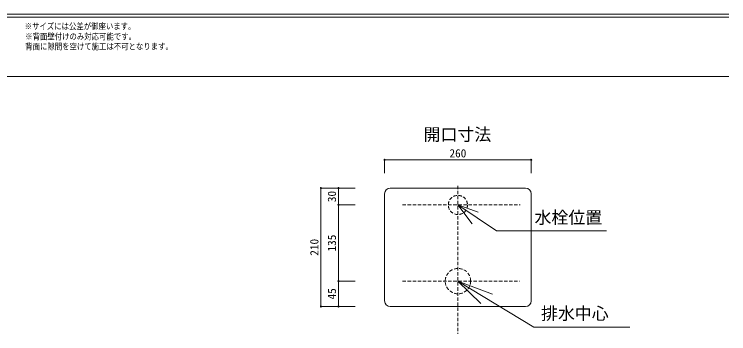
# Model space of a CAD drawing. Units: millimetres, scale not verified. Extents: x -1002 to 1006, y -687 to 676.
# Drawn here: x -265 to 1002, y 74 to 640 of the extents above; entities that cross this region are included whole.
import ezdxf
from ezdxf.enums import TextEntityAlignment as Align

# ---------------------------------------------------------------- set-up
doc = ezdxf.new("R2010")
doc.units = ezdxf.units.MM
doc.header["$LTSCALE"] = 5
doc.header["$PDMODE"] = 32
doc.header["$PDSIZE"] = 2
doc.linetypes.add('DASHED1', pattern=[1.8, 1.2, -0.6])
doc.layers.add('F-0', color=7, linetype='Continuous', lineweight=15)
doc.styles.add('ＭＳ ゴシック', font='')
doc.styles.get('ＭＳ ゴシック').set_extended_font_data('MS Gothic')

msp = doc.modelspace()

# ---------------------------------------------------------------- linework, layer by layer
at = {"layer": 'F-0'}
for p, q in [((1002.034, 640.036), (-1002.086, 640.036)), ((1002.034, 635.036), (-1002.086, 635.036)), ((1002.034, 530.036), (-1002.086, 530.036)), ((391.891, 381.946), (651.891, 381.946)), ((391.891, 381.946), (391.891, 358.493)), ((651.891, 381.946), (651.891, 358.493)), ((278.928, 332.057), (278.928, 122.057)), ((278.928, 332.057), (339.657, 332.057)), ((310.057, 332.057), (310.057, 302.057)), ((310.057, 332.057), (339.657, 332.057)), ((401.891, 332.057), (641.891, 332.057)), ((391.891, 322.057), (391.891, 132.057)), ((651.891, 322.057), (651.891, 132.057)), ((310.057, 302.057), (339.657, 302.057)), ((310.057, 302.057), (310.057, 167.057)), ((521.891, 302.057), (547.059, 268.384)), ((521.891, 302.057), (557.705, 289.009)), ((310.057, 167.057), (339.657, 167.057)), ((310.057, 167.057), (310.057, 122.057)), ((521.891, 167.057), (582.987, 143.97)), ((521.891, 167.057), (562.362, 127.337)), ((278.928, 122.057), (339.657, 122.057)), ((310.057, 122.057), (339.657, 122.057)), ((401.891, 122.057), (641.891, 122.057))]:
    msp.add_line(p, q, dxfattribs=at)
at = {"layer": 'F-0', "color": 4, "linetype": 'DASHED1', "lineweight": 9}
for p, q in [((521.891, 336.127), (521.891, 73.854)), ((423.695, 302.057), (632.148, 302.057)), ((423.695, 167.057), (631.311, 167.057))]:
    msp.add_line(p, q, dxfattribs=at)
at = {"layer": 'F-0'}
for points in [[(521.891, 302.057), (590.305, 256.408), (785.243, 256.408)], [(521.891, 167.057), (656.573, 85.229), (826.724, 85.229)]]:
    msp.add_lwpolyline(points, dxfattribs=at)
at = {"layer": 'F-0', "color": 4, "linetype": 'DASHED1', "lineweight": 9}
for centre, radius in [((521.891, 302.057), 17), ((521.891, 167.057), 22.5)]:
    msp.add_circle(centre, radius, dxfattribs=at)
at = {"layer": 'F-0'}
for centre, start, end in [((401.891, 322.057), 90, 180), ((641.891, 322.057), 0, 90), ((401.891, 132.057), 180, 270), ((641.891, 132.057), 270, 0)]:
    msp.add_arc(centre, 10, start, end, dxfattribs=at)
for p in [(391.891, 381.946), (651.891, 381.946), (278.928, 332.057), (310.057, 332.057), (310.057, 302.057), (310.057, 167.057), (278.928, 122.057), (310.057, 122.057)]:
    msp.add_point(p, dxfattribs=at)

# ---------------------------------------------------------------- texts
at = {"layer": 'F-0', "style": 'ＭＳ ゴシック', "width": 0.85}
for s, p in [('※サイズには公差が御座います。', (-246.359, 610.036)), ('※背面壁付けのみ対応可能です。', (-245.443, 591.801)), ('背面に隙間を空けて施工は不可となります。', (-245.384, 574.169))]:
    msp.add_text(s, height=11, dxfattribs=at).set_placement(p, align=Align.BOTTOM_LEFT)
at = {"layer": 'F-0', "style": 'ＭＳ ゴシック'}
for s, height, p in [('開口寸法', 21.99, (460.949, 409.412)), ('260', 14.66, (506.891, 381.946)), ('水栓位置', 21.99, (657.723, 262.278)), ('排水中心', 21.99, (669.22, 92.127))]:
    msp.add_text(s, height=height, dxfattribs=at).set_placement(p, align=Align.BOTTOM_LEFT)
for s, p in [('30', (310.057, 307.057)), ('210', (278.928, 212.057)), ('135', (310.057, 219.557)), ('45', (310.057, 134.557))]:
    msp.add_text(s, height=14.66, rotation=90, dxfattribs=at).set_placement(p, align=Align.BOTTOM_LEFT)

doc.saveas('drawing.dxf')
